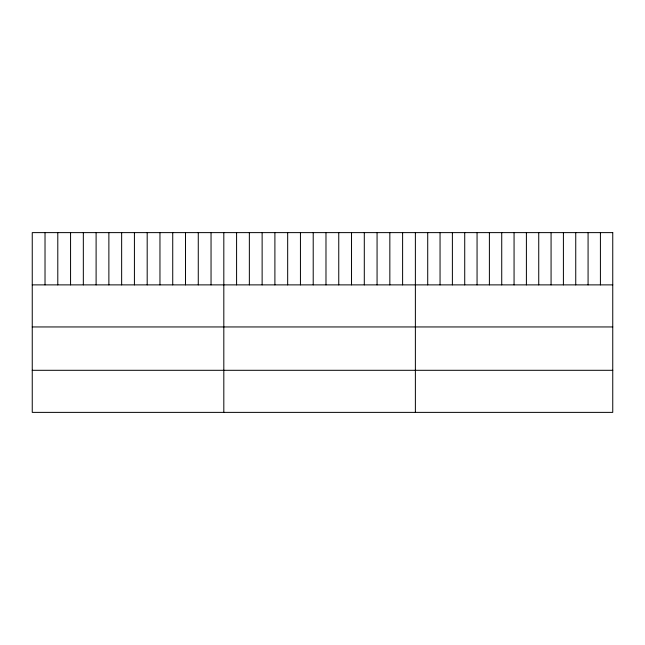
<?xml version="1.0" encoding="UTF-8"?>
<svg xmlns="http://www.w3.org/2000/svg" width="645" height="645" viewBox="0 0 645 645"><rect width="100%" height="100%" fill="white"/><g stroke="black" fill="none" stroke-linecap="round" stroke-linejoin="round"><path stroke-width="0.97" d="M32.25 284.88L612.75 284.88M32.25 326.95L612.75 326.95M32.25 370.303L612.75 370.303M600.414 232.619L600.414 284.88M588.079 232.619L588.079 284.88M575.743 232.619L575.743 284.88M563.408 232.619L563.408 284.88M551.072 232.619L551.072 284.88M538.736 232.619L538.736 284.88M526.401 232.619L526.401 284.88M514.065 232.619L514.065 284.88M501.729 232.619L501.729 284.88M489.394 232.619L489.394 284.88M477.058 232.619L477.058 284.88M464.722 232.619L464.722 284.88M452.387 232.619L452.387 284.88M440.051 232.619L440.051 284.88M427.716 232.619L427.716 284.88M415.38 232.619L415.38 412.381M402.609 232.619L402.609 284.88M389.838 232.619L389.838 284.88M377.067 232.619L377.067 284.88M364.296 232.619L364.296 284.88M351.525 232.619L351.525 284.88M338.754 232.619L338.754 284.88M325.983 232.619L325.983 284.88M313.212 232.619L313.212 284.88M300.441 232.619L300.441 284.88M287.67 232.619L287.67 284.88M274.899 232.619L274.899 284.88M262.128 232.619L262.128 284.88M249.357 232.619L249.357 284.88M236.586 232.619L236.586 284.88M223.815 232.619L223.815 412.381M211.044 232.619L211.044 284.88M198.273 232.619L198.273 284.88M185.502 232.619L185.502 284.88M172.731 232.619L172.731 284.88M159.96 232.619L159.96 284.88M147.189 232.619L147.189 284.88M134.418 232.619L134.418 284.88M121.647 232.619L121.647 284.88M108.876 232.619L108.876 284.88M96.105 232.619L96.105 284.88M83.334 232.619L83.334 284.88M70.563 232.619L70.563 284.88M57.792 232.619L57.792 284.88M45.021 232.619L45.021 284.88M612.75 232.619L32.25 232.619L32.25 412.381L612.75 412.381L612.75 232.619"/></g></svg>
